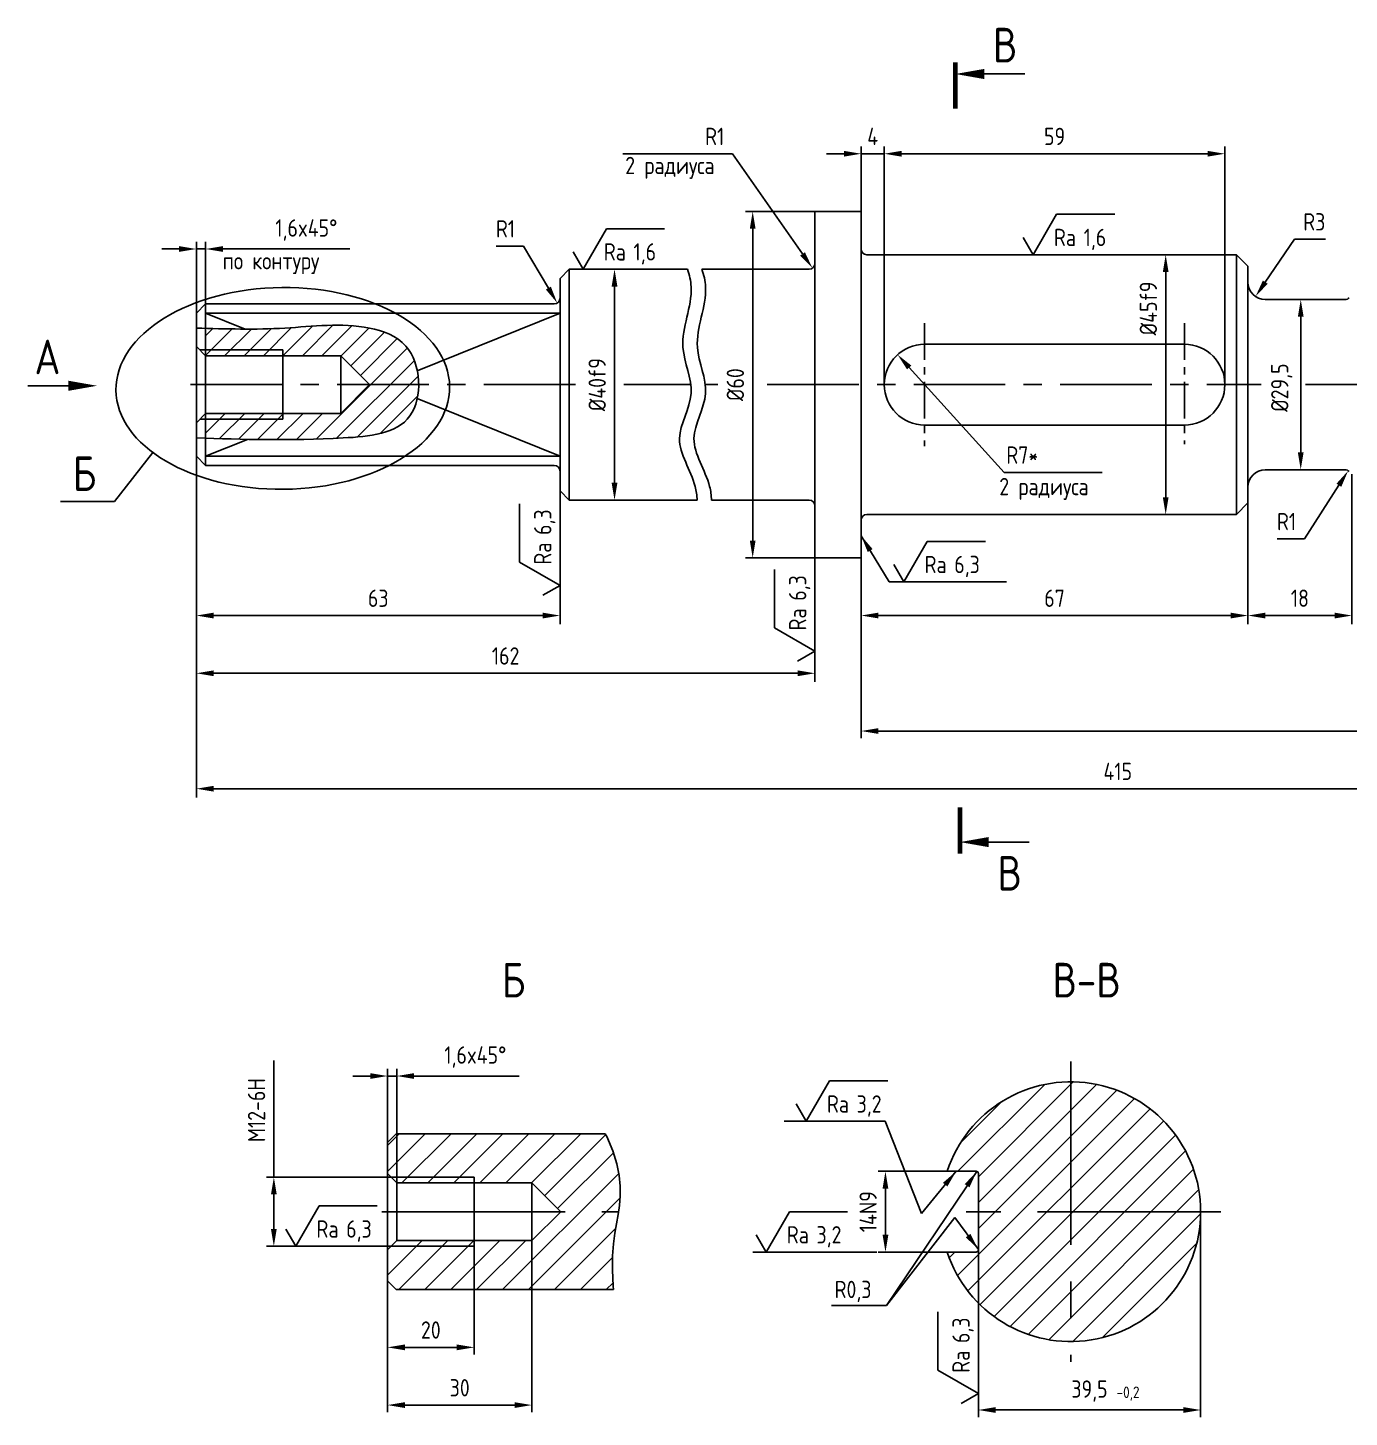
# Model space of a CAD drawing. Header units: millimetres. Extents: x 4243 to 4762, y 945 to 1185.
# Drawn here: x 4243.2 to 4472.1, y 944.7 to 1185.4 of the extents above; entities that cross this region are included whole.
import ezdxf
from ezdxf.enums import TextEntityAlignment as Align

# ---------------------------------------------------------------- set-up
doc = ezdxf.new("R2010")
doc.units = ezdxf.units.MM
doc.linetypes.add('CENTER', pattern=[50.8, 31.75, -6.35, 6.35, -6.35])
for name, color, linetype in [('Bord', 1, 'Continuous'), ('Cen', 5, 'CENTER'), ('Cont', 6, 'Continuous'), ('Dim', 7, 'Continuous'), ('HATCH', 2, 'Continuous'), ('Text', 3, 'Continuous'), ('Textb', 6, 'Continuous'), ('Vporti', 7, 'Continuous')]:
    doc.layers.add(name, color=color, linetype=linetype)
doc.styles.add('Style1', font='romans.shx', dxfattribs={"width": 0.8})
doc.dimstyles.new('LIN', dxfattribs={"dimtxt": 3, "dimasz": 3, "dimexe": 1.5, "dimexo": 0, "dimgap": 1.5, "dimtad": 1, "dimtoh": 1, "dimzin": 12, "dimtxsty": 'Style1', "dimcen": 0, "dimclrt": 3, "dimadec": 0, "dimazin": 0, "dimtfac": 1, "dimtmove": 0, "dimatfit": 3, "dimfxl": 1, "dimtolj": 1, "dimtzin": 12, "dimarcsym": 0})
doc.dimstyles.new('LIN1', dxfattribs={"dimtxt": 3, "dimasz": 3, "dimexe": 1.25, "dimexo": 0, "dimgap": 1.5, "dimtad": 1, "dimtoh": 1, "dimtxsty": 'Style1', "dimcen": 2.5, "dimclrt": 3, "dimadec": 0, "dimazin": 0, "dimtfac": 1, "dimtmove": 0, "dimatfit": 3, "dimfxl": 1, "dimarcsym": 0})
doc.dimstyles.new('LIN_1', dxfattribs={"dimtxt": 3, "dimasz": 3, "dimexe": 1.25, "dimexo": 0, "dimgap": 1.5, "dimtad": 1, "dimdec": 1, "dimtxsty": 'Style1', "dimcen": 2.5, "dimclrt": 3, "dimadec": 0, "dimazin": 0, "dimtfac": 1, "dimtdec": 1, "dimtmove": 0, "dimatfit": 3, "dimfxl": 1, "dimarcsym": 0})

# ---------------------------------------------------------------- blocks, each defined once
blk = doc.blocks.new('SHERISO_04')
at = {"layer": 'Text'}
blk.add_line((4.04, 7), (14.12, 7), dxfattribs=at)
blk.add_lwpolyline([(-1.73, 3), (0, 0), (4.04, 7)], dxfattribs=at)
at = {"layer": 'Text', "style": 'Style1', "width": 0.8}
blk.add_text('Ra', height=3, dxfattribs=at).set_placement((3.58, 1.5))
blk.add_attdef('3,2', (8.73, 1.5), '', height=3, dxfattribs=at)
blk = doc.blocks.new('*D9')
at = {"layer": 'Dim', "color": 0, "lineweight": -2, "transparency": 16777216}
for p, q in [((4402.48, 987.33), (4390.52, 987.33)), ((4391.77, 984.33), (4391.77, 976.33)), ((4402.48, 973.33), (4390.52, 973.33))]:
    blk.add_line(p, q, dxfattribs=at)
at = {"layer": 'Dim', "color": 0, "transparency": 16777216}
for points in [[(4391.27, 984.33), (4392.27, 984.33), (4391.77, 987.33)], [(4391.27, 976.33), (4392.27, 976.33), (4391.77, 973.33)]]:
    blk.add_solid(points, dxfattribs=at)
at = {"layer": 'Dim', "color": 3, "transparency": 16777216, "insert": (4388.77, 980.33), "char_height": 3, "attachment_point": 5, "rotation": 90, "style": 'Style1'}
blk.add_mtext('14N9', dxfattribs=at)
blk = doc.blocks.new('SHERISO_03')
at = {"layer": 'Text'}
blk.add_line((4.04, 7), (14.12, 7), dxfattribs=at)
blk.add_lwpolyline([(-1.73, 3), (0, 0), (4.04, 7)], dxfattribs=at)
at = {"layer": 'Text', "style": 'Style1', "width": 0.8}
blk.add_text('Ra', height=3, dxfattribs=at).set_placement((3.58, 1.5))
blk.add_attdef('6,3', (8.73, 1.5), '', height=3, dxfattribs=at)
blk = doc.blocks.new('*D10')
at = {"layer": 'Dim', "color": 0, "lineweight": -2, "transparency": 16777216}
for p, q in [((4446.36, 980.33), (4446.36, 944.73)), ((4407.86, 973.73), (4407.86, 944.73)), ((4443.36, 945.98), (4410.86, 945.98))]:
    blk.add_line(p, q, dxfattribs=at)
at = {"layer": 'Dim', "color": 0, "transparency": 16777216}
for points in [[(4410.86, 946.48), (4410.86, 945.48), (4407.86, 945.98)], [(4443.36, 946.48), (4443.36, 945.48), (4446.36, 945.98)]]:
    blk.add_solid(points, dxfattribs=at)
at = {"layer": 'Dim', "color": 3, "transparency": 16777216, "insert": (4427.11, 949.26), "char_height": 3, "attachment_point": 5, "style": 'Style1'}
blk.add_mtext('39,5', dxfattribs=at)
blk = doc.blocks.new('*D14')
at = {"layer": 'Dim', "color": 0, "lineweight": -2, "transparency": 16777216}
for p, q in [((4302.52, 1003.83), (4299.52, 1003.83)), ((4305.52, 992.33), (4305.52, 1005.08)), ((4305.52, 1003.83), (4307.12, 1003.83)), ((4307.12, 985.33), (4307.12, 1005.08)), ((4310.12, 1003.83), (4328.35, 1003.83))]:
    blk.add_line(p, q, dxfattribs=at)
at = {"layer": 'Dim', "color": 0, "transparency": 16777216}
for points in [[(4302.52, 1004.33), (4302.52, 1003.33), (4305.52, 1003.83)], [(4310.12, 1004.33), (4310.12, 1003.33), (4307.12, 1003.83)]]:
    blk.add_solid(points, dxfattribs=at)
at = {"layer": 'Dim', "color": 3, "transparency": 16777216, "insert": (4320.73, 1007.12), "char_height": 3, "attachment_point": 5, "style": 'Style1'}
blk.add_mtext('1,6x45%%D', dxfattribs=at)
blk = doc.blocks.new('*D15')
at = {"layer": 'Dim', "color": 0, "lineweight": -2, "transparency": 16777216}
for p, q in [((4330.52, 975.33), (4330.52, 945.58)), ((4305.52, 956.83), (4305.52, 945.58)), ((4308.52, 946.83), (4327.52, 946.83))]:
    blk.add_line(p, q, dxfattribs=at)
at = {"layer": 'Dim', "color": 0, "transparency": 16777216}
for points in [[(4308.52, 947.33), (4308.52, 946.33), (4305.52, 946.83)], [(4327.52, 947.33), (4327.52, 946.33), (4330.52, 946.83)]]:
    blk.add_solid(points, dxfattribs=at)
at = {"layer": 'Dim', "color": 3, "transparency": 16777216, "insert": (4318.02, 949.83), "char_height": 3, "attachment_point": 5, "style": 'Style1'}
blk.add_mtext('30', dxfattribs=at)
blk = doc.blocks.new('*D16')
at = {"layer": 'Dim', "color": 0, "lineweight": -2, "transparency": 16777216}
for p, q in [((4320.52, 974.33), (4320.52, 955.58)), ((4305.52, 968.33), (4305.52, 955.58)), ((4308.52, 956.83), (4317.52, 956.83))]:
    blk.add_line(p, q, dxfattribs=at)
at = {"layer": 'Dim', "color": 0, "transparency": 16777216}
for points in [[(4308.52, 957.33), (4308.52, 956.33), (4305.52, 956.83)], [(4317.52, 957.33), (4317.52, 956.33), (4320.52, 956.83)]]:
    blk.add_solid(points, dxfattribs=at)
at = {"layer": 'Dim', "color": 3, "transparency": 16777216, "insert": (4313.02, 959.83), "char_height": 3, "attachment_point": 5, "style": 'Style1'}
blk.add_mtext('20', dxfattribs=at)
blk = doc.blocks.new('RAZREZ03')
at = {"layer": 'Text'}
blk.add_lwpolyline([(0, 0, 0, 1.76, 0), (5, 0, 1.76, 1.76, 0)], format="xyseb", dxfattribs=at)
at = {"layer": 'Text', "const_width": 0.8}
blk.add_lwpolyline([(0, 2), (0, -6)], dxfattribs=at)
at = {"layer": 'Text'}
blk.add_lwpolyline([(12, 0), (5, 0)], dxfattribs=at)
at = {"layer": 'Textb', "style": 'Style1', "width": 0.8}
blk.add_attdef('A', (6.5, 2), '', height=6, dxfattribs=at)
blk = doc.blocks.new('*D20')
at = {"layer": 'Dim', "color": 0, "lineweight": -2, "transparency": 16777216}
for p, q in [((4464.85, 1138.35), (4462.45, 1138.35)), ((4463.7, 1135.35), (4463.7, 1111.85)), ((4464.85, 1108.85), (4462.45, 1108.85))]:
    blk.add_line(p, q, dxfattribs=at)
at = {"layer": 'Dim', "color": 0, "transparency": 16777216}
for points in [[(4463.2, 1135.35), (4464.2, 1135.35), (4463.7, 1138.35)], [(4463.2, 1111.85), (4464.2, 1111.85), (4463.7, 1108.85)]]:
    blk.add_solid(points, dxfattribs=at)
at = {"layer": 'Dim', "color": 3, "transparency": 16777216, "insert": (4460.42, 1123.08), "char_height": 3, "attachment_point": 5, "rotation": 90, "style": 'Style1'}
blk.add_mtext('%%c29,5', dxfattribs=at)
blk = doc.blocks.new('RAZREZ04')
at = {"layer": 'Text', "const_width": 0.8}
blk.add_lwpolyline([(0, 6), (0, -2)], dxfattribs=at)
at = {"layer": 'Text'}
blk.add_lwpolyline([(0, 0, 0, 1.76, 0), (5, 0, 1.76, 1.76, 0)], format="xyseb", dxfattribs=at)
blk.add_lwpolyline([(12, 0), (5, 0)], dxfattribs=at)
at = {"layer": 'Textb', "style": 'Style1', "width": 0.8}
blk.add_attdef('A', (6.5, -8.4), '', height=6, dxfattribs=at)
blk = doc.blocks.new('*D22')
at = {"layer": 'Dim', "color": 0, "lineweight": -2, "transparency": 16777216}
for p, q in [((4472.56, 1108.1), (4472.56, 1082.1)), ((4454.56, 1103.1), (4454.56, 1082.1)), ((4469.56, 1083.6), (4457.56, 1083.6))]:
    blk.add_line(p, q, dxfattribs=at)
at = {"layer": 'Dim', "color": 0, "transparency": 16777216}
for points in [[(4457.56, 1084.1), (4457.56, 1083.1), (4454.56, 1083.6)], [(4469.56, 1084.1), (4469.56, 1083.1), (4472.56, 1083.6)]]:
    blk.add_solid(points, dxfattribs=at)
at = {"layer": 'Dim', "color": 3, "transparency": 16777216, "insert": (4463.56, 1086.6), "char_height": 3, "attachment_point": 5, "style": 'Style1'}
blk.add_mtext('\\A1;18', dxfattribs=at)
blk = doc.blocks.new('*D23')
at = {"layer": 'Dim', "color": 0, "lineweight": -2, "transparency": 16777216}
for p, q in [((4454.56, 1103.1), (4454.56, 1082.1)), ((4387.56, 1093.6), (4387.56, 1082.1)), ((4390.56, 1083.6), (4451.56, 1083.6))]:
    blk.add_line(p, q, dxfattribs=at)
at = {"layer": 'Dim', "color": 0, "transparency": 16777216}
for points in [[(4390.56, 1084.1), (4390.56, 1083.1), (4387.56, 1083.6)], [(4451.56, 1084.1), (4451.56, 1083.1), (4454.56, 1083.6)]]:
    blk.add_solid(points, dxfattribs=at)
at = {"layer": 'Dim', "color": 3, "transparency": 16777216, "insert": (4421.06, 1086.6), "char_height": 3, "attachment_point": 5, "style": 'Style1'}
blk.add_mtext('\\A1;67', dxfattribs=at)
blk = doc.blocks.new('*D24')
at = {"layer": 'Dim', "color": 0, "lineweight": -2, "transparency": 16777216}
for p, q in [((4379.56, 1093.6), (4379.56, 1072.1)), ((4272.41, 1083.6), (4272.41, 1072.1)), ((4275.41, 1073.6), (4376.56, 1073.6))]:
    blk.add_line(p, q, dxfattribs=at)
at = {"layer": 'Dim', "color": 0, "transparency": 16777216}
for points in [[(4275.41, 1074.1), (4275.41, 1073.1), (4272.41, 1073.6)], [(4376.56, 1074.1), (4376.56, 1073.1), (4379.56, 1073.6)]]:
    blk.add_solid(points, dxfattribs=at)
at = {"layer": 'Dim', "color": 3, "transparency": 16777216, "insert": (4325.98, 1076.6), "char_height": 3, "attachment_point": 5, "style": 'Style1'}
blk.add_mtext('\\A1;162', dxfattribs=at)
blk = doc.blocks.new('*D25')
at = {"layer": 'Dim', "color": 0, "lineweight": -2, "transparency": 16777216}
for p, q in [((4272.41, 1111.2), (4272.41, 1082.1)), ((4335.41, 1105.2), (4335.41, 1082.1)), ((4275.41, 1083.6), (4332.41, 1083.6))]:
    blk.add_line(p, q, dxfattribs=at)
at = {"layer": 'Dim', "color": 0, "transparency": 16777216}
for points in [[(4275.41, 1084.1), (4275.41, 1083.1), (4272.41, 1083.6)], [(4332.41, 1084.1), (4332.41, 1083.1), (4335.41, 1083.6)]]:
    blk.add_solid(points, dxfattribs=at)
at = {"layer": 'Dim', "color": 3, "transparency": 16777216, "insert": (4303.91, 1086.6), "char_height": 3, "attachment_point": 5, "style": 'Style1'}
blk.add_mtext('\\A1;63', dxfattribs=at)
blk = doc.blocks.new('*D26')
at = {"layer": 'Dim', "color": 0, "lineweight": -2, "transparency": 16777216}
for p, q in [((4272.41, 1136), (4272.41, 1148.35)), ((4274.01, 1137.6), (4274.01, 1148.35)), ((4269.41, 1147.1), (4266.41, 1147.1)), ((4272.41, 1147.1), (4274.01, 1147.1)), ((4277.01, 1147.1), (4299.01, 1147.1))]:
    blk.add_line(p, q, dxfattribs=at)
at = {"layer": 'Dim', "color": 0, "transparency": 16777216}
for points in [[(4269.41, 1147.6), (4269.41, 1146.6), (4272.41, 1147.1)], [(4277.01, 1147.6), (4277.01, 1146.6), (4274.01, 1147.1)]]:
    blk.add_solid(points, dxfattribs=at)
at = {"layer": 'Dim', "color": 3, "transparency": 16777216, "insert": (4291.46, 1150.39), "char_height": 3, "attachment_point": 5, "style": 'Style1'}
blk.add_mtext('1,6x45°', dxfattribs=at)
blk = doc.blocks.new('*D27')
at = {"layer": 'Dim', "color": 0, "lineweight": -2, "transparency": 16777216}
for p, q in [((4391.56, 1163.6), (4391.56, 1164.85)), ((4447.56, 1163.6), (4394.56, 1163.6)), ((4450.56, 1123.6), (4450.56, 1164.85))]:
    blk.add_line(p, q, dxfattribs=at)
at = {"layer": 'Dim', "color": 0, "transparency": 16777216}
for points in [[(4394.56, 1164.1), (4394.56, 1163.1), (4391.56, 1163.6)], [(4447.56, 1164.1), (4447.56, 1163.1), (4450.56, 1163.6)]]:
    blk.add_solid(points, dxfattribs=at)
at = {"layer": 'Dim', "color": 3, "transparency": 16777216, "insert": (4421.06, 1166.6), "char_height": 3, "attachment_point": 5, "style": 'Style1'}
blk.add_mtext('59', dxfattribs=at)
blk = doc.blocks.new('*D28')
at = {"layer": 'Dim', "color": 0, "lineweight": -2, "transparency": 16777216}
for p, q in [((4384.56, 1163.6), (4381.56, 1163.6)), ((4387.56, 1153.6), (4387.56, 1164.85)), ((4387.56, 1163.6), (4391.56, 1163.6)), ((4391.56, 1123.6), (4391.56, 1164.85)), ((4394.56, 1163.6), (4397.56, 1163.6))]:
    blk.add_line(p, q, dxfattribs=at)
at = {"layer": 'Dim', "color": 0, "transparency": 16777216}
for points in [[(4384.56, 1164.1), (4384.56, 1163.1), (4387.56, 1163.6)], [(4394.56, 1164.1), (4394.56, 1163.1), (4391.56, 1163.6)]]:
    blk.add_solid(points, dxfattribs=at)
at = {"layer": 'Dim', "color": 3, "transparency": 16777216, "insert": (4389.56, 1166.6), "char_height": 3, "attachment_point": 5, "style": 'Style1'}
blk.add_mtext('4', dxfattribs=at)
blk = doc.blocks.new('*D30')
at = {"layer": 'Dim', "color": 0, "lineweight": -2, "transparency": 16777216}
for p, q in [((4437.89, 1146.1), (4441.56, 1146.1)), ((4440.31, 1104.1), (4440.31, 1143.1)), ((4437.39, 1101.1), (4441.56, 1101.1))]:
    blk.add_line(p, q, dxfattribs=at)
at = {"layer": 'Dim', "color": 0, "transparency": 16777216}
for points in [[(4439.81, 1143.1), (4440.81, 1143.1), (4440.31, 1146.1)], [(4439.81, 1104.1), (4440.81, 1104.1), (4440.31, 1101.1)]]:
    blk.add_solid(points, dxfattribs=at)
at = {"layer": 'Dim', "color": 3, "transparency": 16777216, "insert": (4437.31, 1136.8), "char_height": 3, "attachment_point": 5, "rotation": 90, "style": 'Style1'}
blk.add_mtext('%%c45f9', dxfattribs=at)
blk = doc.blocks.new('*D31')
at = {"layer": 'Dim', "color": 0, "lineweight": -2, "transparency": 16777216}
for p, q in [((4380.56, 1153.6), (4367.52, 1153.6)), ((4368.77, 1150.6), (4368.77, 1096.6)), ((4379.56, 1093.6), (4367.52, 1093.6))]:
    blk.add_line(p, q, dxfattribs=at)
at = {"layer": 'Dim', "color": 0, "transparency": 16777216}
for points in [[(4368.27, 1150.6), (4369.27, 1150.6), (4368.77, 1153.6)], [(4368.27, 1096.6), (4369.27, 1096.6), (4368.77, 1093.6)]]:
    blk.add_solid(points, dxfattribs=at)
at = {"layer": 'Dim', "color": 3, "transparency": 16777216, "insert": (4365.77, 1123.6), "char_height": 3, "attachment_point": 5, "rotation": 90, "style": 'Style1'}
blk.add_mtext('%%c60', dxfattribs=at)
blk = doc.blocks.new('*D32')
at = {"layer": 'Dim', "color": 0, "lineweight": -2, "transparency": 16777216}
for p, q in [((4340.33, 1143.6), (4346.09, 1143.6)), ((4344.84, 1106.6), (4344.84, 1140.6)), ((4340.33, 1103.6), (4346.09, 1103.6))]:
    blk.add_line(p, q, dxfattribs=at)
at = {"layer": 'Dim', "color": 0, "transparency": 16777216}
for points in [[(4344.34, 1140.6), (4345.34, 1140.6), (4344.84, 1143.6)], [(4344.34, 1106.6), (4345.34, 1106.6), (4344.84, 1103.6)]]:
    blk.add_solid(points, dxfattribs=at)
at = {"layer": 'Dim', "color": 3, "transparency": 16777216, "insert": (4341.84, 1123.6), "char_height": 3, "attachment_point": 5, "rotation": 90, "style": 'Style1'}
blk.add_mtext('%%c40f9', dxfattribs=at)
blk = doc.blocks.new('*D33')
at = {"layer": 'Dim', "color": 0, "lineweight": -2, "transparency": 16777216}
for p, q in [((4387.56, 1083.6), (4387.56, 1062.35)), ((4591.62, 1073.6), (4591.62, 1062.35)), ((4390.56, 1063.6), (4588.62, 1063.6))]:
    blk.add_line(p, q, dxfattribs=at)
at = {"layer": 'Dim', "color": 0, "transparency": 16777216}
for points in [[(4390.56, 1064.1), (4390.56, 1063.1), (4387.56, 1063.6)], [(4588.62, 1064.1), (4588.62, 1063.1), (4591.62, 1063.6)]]:
    blk.add_solid(points, dxfattribs=at)
at = {"layer": 'Dim', "color": 3, "transparency": 16777216, "insert": (4489.59, 1066.6), "char_height": 3, "attachment_point": 5, "style": 'Style1'}
blk.add_mtext('245', dxfattribs=at)
blk = doc.blocks.new('*D34')
at = {"layer": 'Dim', "color": 0, "lineweight": -2, "transparency": 16777216}
for p, q in [((4272.41, 1073.6), (4272.41, 1052.1)), ((4591.62, 1063.6), (4591.62, 1052.1)), ((4275.41, 1053.6), (4588.62, 1053.6))]:
    blk.add_line(p, q, dxfattribs=at)
at = {"layer": 'Dim', "color": 0, "transparency": 16777216}
for points in [[(4275.41, 1054.1), (4275.41, 1053.1), (4272.41, 1053.6)], [(4588.62, 1054.1), (4588.62, 1053.1), (4591.62, 1053.6)]]:
    blk.add_solid(points, dxfattribs=at)
at = {"layer": 'Dim', "color": 3, "transparency": 16777216, "insert": (4432.01, 1056.6), "char_height": 3, "attachment_point": 5, "style": 'Style1'}
blk.add_mtext('\\A1;415', dxfattribs=at)
blk = doc.blocks.new('*D37')
at = {"layer": 'Dim', "color": 0, "lineweight": -2, "transparency": 16777216}
for p, q in [((4360.59, 1163.6), (4365.29, 1163.6)), ((4365.29, 1163.6), (4377.41, 1146.24))]:
    blk.add_line(p, q, dxfattribs=at)
at = {"layer": 'Dim', "color": 0, "transparency": 16777216}
blk.add_solid([(4377.82, 1146.53), (4377, 1145.96), (4379.13, 1143.78)], dxfattribs=at)
at = {"layer": 'Dim', "color": 3, "transparency": 16777216, "insert": (4362.19, 1166.6), "char_height": 3, "attachment_point": 5, "style": 'Style1'}
blk.add_mtext('R1', dxfattribs=at)
blk = doc.blocks.new('*D38')
at = {"layer": 'Dim', "color": 0, "lineweight": -2, "transparency": 16777216}
for p, q in [((4462.61, 1148.8), (4457.56, 1141.35)), ((4468, 1148.8), (4462.61, 1148.8))]:
    blk.add_line(p, q, dxfattribs=at)
at = {"layer": 'Dim', "color": 0, "transparency": 16777216}
blk.add_solid([(4457.14, 1141.63), (4457.97, 1141.07), (4455.87, 1138.87)], dxfattribs=at)
at = {"layer": 'Dim', "color": 3, "transparency": 16777216, "insert": (4466.05, 1151.8), "char_height": 3, "attachment_point": 5, "style": 'Style1'}
blk.add_mtext('R3', dxfattribs=at)
blk = doc.blocks.new('*D41')
at = {"layer": 'Dim', "color": 0, "lineweight": -2, "transparency": 16777216}
for p, q in [((4464.34, 1096.88), (4470.31, 1106.17)), ((4459.64, 1096.88), (4464.34, 1096.88))]:
    blk.add_line(p, q, dxfattribs=at)
at = {"layer": 'Dim', "color": 0, "transparency": 16777216}
blk.add_solid([(4469.89, 1106.44), (4470.73, 1105.9), (4471.93, 1108.7)], dxfattribs=at)
at = {"layer": 'Dim', "color": 3, "transparency": 16777216, "insert": (4461.24, 1099.88), "char_height": 3, "attachment_point": 5, "style": 'Style1'}
blk.add_mtext('R1', dxfattribs=at)
blk = doc.blocks.new('*D42')
at = {"layer": 'Dim', "color": 0, "lineweight": -2, "transparency": 16777216}
for p, q in [((4324.35, 1147.6), (4329.05, 1147.6)), ((4329.05, 1147.6), (4333.38, 1140.32))]:
    blk.add_line(p, q, dxfattribs=at)
at = {"layer": 'Dim', "color": 0, "transparency": 16777216}
blk.add_solid([(4333.81, 1140.58), (4332.95, 1140.07), (4334.92, 1137.74)], dxfattribs=at)
at = {"layer": 'Dim', "color": 3, "transparency": 16777216, "insert": (4325.95, 1150.6), "char_height": 3, "attachment_point": 5, "style": 'Style1'}
blk.add_mtext('R1', dxfattribs=at)
blk = doc.blocks.new('*D43')
at = {"layer": 'Dim', "color": 0, "lineweight": -2, "transparency": 16777216}
for p, q in [((4285.83, 986.33), (4285.83, 1006.5)), ((4306.12, 986.33), (4284.58, 986.33)), ((4285.83, 977.33), (4285.83, 983.33)), ((4306.12, 974.33), (4284.58, 974.33))]:
    blk.add_line(p, q, dxfattribs=at)
at = {"layer": 'Dim', "color": 0, "transparency": 16777216}
for points in [[(4285.33, 983.33), (4286.33, 983.33), (4285.83, 986.33)], [(4285.33, 977.33), (4286.33, 977.33), (4285.83, 974.33)]]:
    blk.add_solid(points, dxfattribs=at)
at = {"layer": 'Dim', "color": 3, "transparency": 16777216, "insert": (4282.83, 997.92), "char_height": 3, "attachment_point": 5, "rotation": 90, "style": 'Style1'}
blk.add_mtext('M12-6H', dxfattribs=at)

msp = doc.modelspace()

# ---------------------------------------------------------------- hatches: boundary and pattern name
at = {"layer": 'HATCH'}
h = msp.add_hatch(dxfattribs=at)
h.set_pattern_fill('ANSI31', color=256, scale=0.75)
edge = h.paths.add_edge_path()
edge.add_spline(control_points=[(4310.677, 1126.016), (4310.348, 1127.634), (4308.642, 1131.533), (4299.796, 1134.712), (4290.335, 1133.36), (4283.167, 1133.222), (4280.877, 1133.228)], knot_values=[8.4648514, 8.4648514, 8.4648514, 8.4648514, 12.9330418, 19.9606074, 34.6145048, 41.4820129, 41.4820129, 41.4820129, 41.4820129], degree=3, periodic=0)
edge.add_spline(control_points=[(4280.877, 1133.228), (4278.588, 1133.234), (4276.297, 1133.289), (4274.005, 1133.354)], knot_values=[1.598169, 1.598169, 1.598169, 1.598169, 8.4648514, 8.4648514, 8.4648514, 8.4648514], degree=3, periodic=0)
edge.add_line((4274.005, 1133.354), (4274.005, 1129.604))
edge.add_line((4274.005, 1129.604), (4287.405, 1129.604))
edge.add_line((4287.405, 1129.604), (4287.405, 1128.604))
edge.add_line((4287.405, 1128.604), (4297.405, 1128.604))
edge.add_line((4297.405, 1128.604), (4302.405, 1123.604))
edge.add_line((4302.405, 1123.604), (4310.919, 1123.604))
edge.add_spline(control_points=[(4310.919, 1123.604), (4310.918, 1124.411), (4310.838, 1125.225), (4310.677, 1126.016)], knot_values=[41.4820129, 41.4820129, 41.4820129, 41.4820129, 43.6645213, 43.6645213, 43.6645213, 43.6645213], degree=3, periodic=0)
h.paths.add_polyline_path([(4287.405, 1129.604), (4274.005, 1129.604), (4274.005, 1128.604), (4287.405, 1128.604)], flags=17)
edge = h.paths.add_edge_path()
edge.add_spline(control_points=[(4281.239, 1114.125), (4286.463, 1114.027), (4295.958, 1114.053), (4308.42, 1115.145), (4310.426, 1120.068), (4310.669, 1121.195)], knot_values=[45.8884119, 45.8884119, 45.8884119, 45.8884119, 62.0808433, 74.23593, 77.4802857, 77.4802857, 77.4802857, 77.4802857], degree=3, periodic=0)
edge.add_spline(control_points=[(4310.669, 1121.195), (4310.836, 1121.967), (4310.919, 1122.781), (4310.919, 1123.604)], knot_values=[43.6645213, 43.6645213, 43.6645213, 43.6645213, 45.8884119, 45.8884119, 45.8884119, 45.8884119], degree=3, periodic=0)
edge.add_line((4310.919, 1123.604), (4302.405, 1123.604))
edge.add_line((4302.405, 1123.604), (4297.405, 1118.604))
edge.add_line((4297.405, 1118.604), (4287.405, 1118.604))
edge.add_line((4287.405, 1118.604), (4287.405, 1117.604))
edge.add_line((4287.405, 1117.604), (4274.005, 1117.604))
edge.add_line((4274.005, 1117.604), (4274.005, 1114.317))
edge.add_spline(control_points=[(4274.005, 1114.317), (4276.397, 1114.242), (4278.796, 1114.171), (4281.239, 1114.125)], knot_values=[77.4802857, 77.4802857, 77.4802857, 77.4802857, 85.0534874, 85.0534874, 85.0534874, 85.0534874], degree=3, periodic=0)
h.paths.add_polyline_path([(4287.405, 1118.604), (4274.005, 1118.604), (4274.005, 1117.604), (4287.405, 1117.604)], flags=17)
h = msp.add_hatch(dxfattribs=at)
h.set_pattern_fill('ANSI31', color=256, style=0)
h.paths.add_polyline_path([(4423.864, 1002.831, 0.324311), (4402.481, 987.331), (4407.464, 987.331, -0.4142136), (4407.864, 986.931), (4407.864, 980.331), (4423.864, 980.331)])
h.paths.add_polyline_path([(4423.864, 1002.831), (4423.864, 980.331), (4446.364, 980.331, 0.4142136)])
h.paths.add_polyline_path([(4446.364, 980.331), (4423.864, 980.331), (4423.864, 957.831, 0.4142136)])
h.paths.add_polyline_path([(4423.864, 980.331), (4407.864, 980.331), (4407.864, 973.731, -0.4142136), (4407.464, 973.331), (4402.481, 973.331, 0.324311), (4423.864, 957.831)])
h = msp.add_hatch(dxfattribs=at)
h.set_pattern_fill('ANSI31', color=256, style=0)
h.paths.add_polyline_path([(4344.525, 990.867), (4343.491, 993.334), (4343.235, 993.831), (4307.019, 993.831), (4305.519, 992.331), (4305.519, 986.931), (4306.119, 986.331), (4320.519, 986.331), (4320.519, 985.331), (4330.519, 985.331), (4335.519, 980.331), (4345.545, 980.331), (4345.704, 981.42), (4345.843, 983.054), (4345.842, 984.777), (4345.654, 986.628), (4345.231, 988.644)])
h.paths.add_polyline_path([(4344.472, 970.277), (4344.509, 972.691), (4344.67, 974.766), (4344.913, 976.59), (4345.194, 978.251), (4345.472, 979.834), (4345.545, 980.331), (4335.519, 980.331), (4330.519, 975.331), (4320.519, 975.331), (4320.519, 974.331), (4306.119, 974.331), (4305.519, 973.731), (4305.519, 968.331), (4307.019, 966.831), (4344.662, 966.831), (4344.601, 967.439)])
h.paths.add_polyline_path([(4320.519, 986.331), (4306.119, 986.331), (4307.119, 985.331), (4320.519, 985.331)], flags=16)
h.paths.add_polyline_path([(4320.519, 975.331), (4307.119, 975.331), (4306.119, 974.331), (4320.519, 974.331)], flags=16)

# ---------------------------------------------------------------- linework, layer by layer
at = {"layer": 'Bord'}
for p, q in [((4280.877, 1133.228), (4274.005, 1136.004)), ((4335.405, 1136.004), (4310.677, 1126.016)), ((4273.005, 1129.604), (4287.405, 1129.604)), ((4335.405, 1111.204), (4310.669, 1121.195)), ((4273.005, 1117.604), (4287.405, 1117.604)), ((4281.239, 1114.125), (4274.005, 1111.204)), ((4264.856, 1111.847), (4258.212, 1103.34)), ((4258.212, 1103.34), (4248.878, 1103.34)), ((4306.119, 986.331), (4320.519, 986.331)), ((4306.119, 974.331), (4320.519, 974.331))]:
    msp.add_line(p, q, dxfattribs=at)
msp.add_lwpolyline([(4343.235, 993.831), (4343.491, 993.334), (4344.525, 990.867), (4345.231, 988.644), (4345.654, 986.628), (4345.842, 984.777), (4345.843, 983.054), (4345.704, 981.42), (4345.472, 979.834), (4345.194, 978.251), (4344.913, 976.59), (4344.67, 974.766), (4344.509, 972.691), (4344.472, 970.277), (4344.601, 967.439), (4344.662, 966.831)], dxfattribs=at)
msp.add_ellipse((4287.376, 1122.953), major_axis=(-28.901, -0.301), ratio=0.6048209, dxfattribs=at)
for points, knots in [([(4357.464, 1143.604), (4357.825, 1142.605), (4358.834, 1138.061), (4355.037, 1130.854), (4359.705, 1122.085), (4354.219, 1113.943), (4358.591, 1108.201), (4359.115, 1104.391), (4359.145, 1103.604)], [4.2211789, 4.2211789, 4.2211789, 4.2211789, 7.3433696, 17.9121419, 26.0384573, 34.0594254, 42.842976, 45.1109113, 45.1109113, 45.1109113, 45.1109113]), ([(4359.961, 1143.604), (4360.321, 1142.605), (4361.331, 1138.061), (4357.534, 1130.854), (4362.201, 1122.085), (4356.716, 1113.943), (4361.088, 1108.201), (4361.612, 1104.391), (4361.641, 1103.604)], [4.2211789, 4.2211789, 4.2211789, 4.2211789, 7.3433696, 17.9121419, 26.0384573, 34.0594254, 42.842976, 45.1109113, 45.1109113, 45.1109113, 45.1109113]), ([(4272.405, 1133.4), (4277.522, 1133.251), (4287.53, 1132.959), (4299.796, 1134.712), (4311.23, 1130.603), (4311.921, 1115.451), (4292.304, 1113.733), (4280.437, 1114.112), (4272.405, 1114.368)], [0, 0, 0, 0, 15.3323594, 29.9862568, 37.0138225, 49.1327676, 61.2878543, 86.743394, 86.743394, 86.743394, 86.743394])]:
    msp.add_open_spline(points, degree=3, knots=knots, dxfattribs=at)
at = {"layer": 'Cen', "ltscale": 0.2}
for p, q in [((4398.556, 1134.272), (4398.556, 1112.921)), ((4443.556, 1134.272), (4443.556, 1113.283))]:
    msp.add_line(p, q, dxfattribs=at)
at = {"layer": 'Cen', "ltscale": 0.5}
for p, q in [((4271.405, 1123.604), (4338.635, 1123.604)), ((4346.43, 1123.604), (4358.061, 1123.604)), ((4360.558, 1123.604), (4362.734, 1123.604)), ((4371.257, 1123.604), (4456.838, 1123.604)), ((4464.556, 1123.604), (4549.826, 1123.604))]:
    msp.add_line(p, q, dxfattribs=at)
at = {"layer": 'Cen'}
for p, q in [((4423.864, 1006.331), (4423.864, 954.331)), ((4304.519, 980.331), (4345.545, 980.331)), ((4449.864, 980.331), (4405.746, 980.331))]:
    msp.add_line(p, q, dxfattribs=at)
at = {"layer": 'Cont'}
for p, q in [((4379.556, 1153.604), (4387.556, 1153.604)), ((4379.556, 1153.604), (4379.556, 1102.604)), ((4387.556, 1153.604), (4387.556, 1093.604)), ((4388.556, 1146.104), (4452.556, 1146.104)), ((4452.556, 1146.104), (4454.556, 1144.104)), ((4452.556, 1146.104), (4452.556, 1101.104)), ((4337.005, 1143.604), (4335.405, 1142.004)), ((4337.005, 1143.604), (4357.464, 1143.604)), ((4337.005, 1143.604), (4337.005, 1103.604)), ((4359.961, 1143.604), (4378.556, 1143.604)), ((4454.556, 1144.104), (4454.556, 1103.104)), ((4335.405, 1142.004), (4335.405, 1105.204)), ((4272.405, 1136.004), (4274.005, 1137.604)), ((4334.405, 1137.604), (4274.005, 1137.604)), ((4274.005, 1137.604), (4274.005, 1109.604)), ((4457.556, 1138.354), (4471.391, 1138.354)), ((4272.405, 1136.004), (4272.405, 1111.604)), ((4272.405, 1135.604), (4272.405, 1111.204)), ((4335.405, 1136.004), (4274.005, 1136.004)), ((4335.405, 1135.104), (4335.405, 1112.104)), ((4272.405, 1130.204), (4274.005, 1128.604)), ((4287.405, 1129.604), (4287.405, 1117.604)), ((4398.556, 1130.604), (4443.556, 1130.604)), ((4274.005, 1128.604), (4297.405, 1128.604)), ((4274.005, 1128.604), (4274.005, 1118.604)), ((4297.405, 1128.604), (4302.405, 1123.604)), ((4297.405, 1128.604), (4297.405, 1118.604)), ((4302.405, 1123.604), (4297.405, 1118.604)), ((4454.556, 1103.104), (4454.556, 1123.604)), ((4274.005, 1118.604), (4272.405, 1117.004)), ((4274.005, 1118.604), (4297.405, 1118.604)), ((4398.556, 1116.604), (4443.556, 1116.604)), ((4272.405, 1111.204), (4274.005, 1109.604)), ((4335.405, 1111.204), (4274.005, 1111.204)), ((4334.405, 1109.604), (4274.005, 1109.604)), ((4457.556, 1108.854), (4471.391, 1108.854)), ((4337.005, 1103.604), (4335.405, 1105.204)), ((4337.005, 1103.604), (4359.145, 1103.604)), ((4361.641, 1103.604), (4378.556, 1103.604)), ((4379.556, 1093.604), (4379.556, 1102.604)), ((4452.556, 1101.104), (4454.556, 1103.104)), ((4388.556, 1101.104), (4452.556, 1101.104)), ((4379.556, 1093.604), (4387.556, 1093.604)), ((4307.019, 993.831), (4305.519, 992.331)), ((4305.519, 992.331), (4305.519, 980.331)), ((4343.235, 993.831), (4307.019, 993.831)), ((4305.519, 986.931), (4307.119, 985.331)), ((4407.464, 987.331), (4402.481, 987.331)), ((4407.864, 986.931), (4407.864, 973.731)), ((4307.119, 985.331), (4330.519, 985.331)), ((4307.119, 985.331), (4307.119, 975.331)), ((4320.519, 986.331), (4320.519, 974.331)), ((4330.519, 985.331), (4335.519, 980.331)), ((4330.519, 985.331), (4330.519, 975.331)), ((4305.519, 980.331), (4305.519, 968.331)), ((4335.519, 980.331), (4330.519, 975.331)), ((4307.119, 975.331), (4305.519, 973.731)), ((4307.119, 975.331), (4330.519, 975.331)), ((4407.464, 973.331), (4402.481, 973.331)), ((4307.019, 966.831), (4305.519, 968.331)), ((4344.662, 966.831), (4307.019, 966.831))]:
    msp.add_line(p, q, dxfattribs=at)
for centre, radius, start, end in [((4388.556, 1147.104), 1, 180, 270), ((4378.556, 1144.604), 1, 270, 360), ((4457.556, 1141.354), 3, 180, 270), ((4334.405, 1138.604), 1, 270, 0), ((4471.391, 1139.354), 1, 270, 315), ((4398.556, 1123.604), 7, 90, 270), ((4443.556, 1123.604), 7, 270, 90), ((4334.405, 1108.604), 1, 0, 90), ((4457.556, 1105.854), 3, 90, 180), ((4471.391, 1107.854), 1, 45, 90), ((4378.556, 1102.604), 1, 0, 90), ((4388.556, 1100.104), 1, 90, 180), ((4423.864, 980.331), 22.5, 198.1262, 161.8738), ((4407.464, 986.931), 0.4, 0, 90), ((4407.464, 973.731), 0.4, 270, 0)]:
    msp.add_arc(centre, radius, start, end, dxfattribs=at)
at = {"layer": 'Dim'}
for p, q in [((4360.591, 1163.604), (4346.284, 1163.604)), ((4412.36, 1108.399), (4395.88, 1126.576)), ((4417.06, 1108.399), (4412.36, 1108.399)), ((4417.06, 1108.399), (4429.289, 1108.399)), ((4390.269, 973.331), (4368.792, 973.331))]:
    msp.add_line(p, q, dxfattribs=at)
msp.add_solid([(4396.25, 1126.912), (4395.509, 1126.24), (4393.865, 1128.799)], dxfattribs=at)
at = {"layer": 'Text'}
msp.add_lwpolyline([(4255.208, 1123.405, 0, 1.76, 0), (4250.208, 1123.405, 1.76, 1.76, 0)], format="xyseb", dxfattribs=at)
msp.add_lwpolyline([(4243.208, 1123.405), (4250.208, 1123.405)], dxfattribs=at)

# ---------------------------------------------------------------- block references
at = {"layer": 'Dim'}
for name, p, values in [('RAZREZ03', (4403.89, 1177.415), {'A': 'В'}), ('SHERISO_04', (4417.371, 1146.104), {'3,2': '1,6'}), ('SHERISO_04', (4339.398, 1143.604), {'3,2': '1,6'}), ('SHERISO_03', (4394.96, 1089.45), {'6,3': '6,3'}), ('RAZREZ04', (4404.673, 1044.357), {'A': 'В'}), ('SHERISO_04', (4378.052, 995.99), {'3,2': '3,2'}), ('SHERISO_03', (4289.628, 974.331), {'6,3': '6,3'}), ('SHERISO_04', (4371.098, 973.331), {'3,2': '3,2'})]:
    msp.add_blockref(name, p, dxfattribs=at).add_auto_attribs(values)
at = {"layer": 'Dim', "rotation": 90}
for p in [(4335.405, 1088.833), (4379.556, 1077.431)]:
    msp.add_blockref('SHERISO_03', p, dxfattribs=at).add_auto_attribs({'6,3': '6,3'})
at = {"layer": 'Vporti', "rotation": 90}
msp.add_blockref('SHERISO_03', (4407.864, 948.842), dxfattribs=at).add_auto_attribs({'6,3': '6,3'})

# ---------------------------------------------------------------- texts
at = {"layer": 'Dim', "color": 3, "insert": (4415.46, 1111.399), "char_height": 3, "attachment_point": 5, "style": 'Style1'}
msp.add_mtext('R7*', dxfattribs=at)
at = {"layer": 'Text', "style": 'Style1', "width": 0.8}
for s, height, p in [('2 радиуса', 3, (4346.693, 1160.067)), ('по контуру', 3, (4276.968, 1143.563)), ('2 радиуса', 3, (4411.49, 1104.444)), ('R0,3', 3, (4382.955, 965.361)), ('-0,2', 2, (4431.799, 948.046))]:
    msp.add_text(s, height=height, dxfattribs=at).set_placement(p)
at = {"layer": 'Textb', "style": 'Style1', "width": 0.8}
for tag, p in [('A', (4244.365, 1125.405)), ('Б', (4250.986, 1105.187))]:
    msp.add_attdef(tag, p, 'А', height=6, dxfattribs=at)
for tag, p in [('Б', (4329.41, 1017.439)), ('В-В', (4432.485, 1017.439))]:
    msp.add_attdef(tag, text='А-А', height=6, dxfattribs=at).set_placement(p, align=Align.RIGHT)

# ---------------------------------------------------------------- dimensions: what is measured, and where the dimension line sits
at = {"layer": 'Dim'}
for center, mpoint, picture, middle in [((4378.556, 1144.604), (4379.128, 1143.784), '*D37', (4365.291, 1163.604)), ((4457.556, 1141.354), (4455.87, 1138.872), '*D38', (4462.612, 1148.799)), ((4334.405, 1138.604), (4334.917, 1137.744), '*D42', (4329.047, 1147.604)), ((4471.391, 1107.854), (4471.932, 1108.695), '*D41', (4464.338, 1096.876))]:
    dim = msp.add_radius_dim(center=center, mpoint=mpoint, dimstyle='LIN1', override={"dimtmove": 1}, dxfattribs=at)
    dim.commit()
    dim.dimension.update_dxf_attribs({"geometry": picture, "text_midpoint": middle, "dimtype": 164})
dim = msp.add_linear_dim(base=(4391.556, 1163.604), p1=(4387.556, 1153.604), p2=(4391.556, 1123.604), dimstyle='LIN1', dxfattribs=at)
dim.commit()
dim.dimension.update_dxf_attribs({"geometry": '*D28', "text_midpoint": (4389.556, 1163.604), "dimtype": 160})
for base, p1, p2, dimstyle, picture, middle in [((4391.556, 1163.604), (4450.556, 1123.604), (4391.556, 1163.604), 'LIN1', '*D27', (4421.056, 1166.604)), ((4335.405, 1083.604), (4272.405, 1111.204), (4335.405, 1105.204), 'LIN', '*D25', (4303.905, 1086.604)), ((4454.556, 1083.604), (4472.556, 1108.104), (4454.556, 1103.104), 'LIN', '*D22', (4463.556, 1086.604)), ((4454.556, 1083.604), (4387.556, 1093.604), (4454.556, 1103.104), 'LIN', '*D23', (4421.056, 1086.604))]:
    dim = msp.add_linear_dim(base=base, p1=p1, p2=p2, dimstyle=dimstyle, dxfattribs=at)
    dim.commit()
    dim.dimension.update_dxf_attribs({"geometry": picture, "text_midpoint": middle})
for base, p1, p2, text, dimstyle, picture, middle in [((4368.768, 1093.604), (4380.556, 1153.604), (4379.556, 1093.604), '%%c<>', 'LIN1', '*D31', (4368.768, 1123.604)), ((4440.308, 1146.104), (4437.388, 1101.104), (4437.888, 1146.104), '%%c<>f9', 'LIN1', '*D30', (4440.308, 1136.795)), ((4344.843, 1143.604), (4340.333, 1103.604), (4340.333, 1143.604), '%%c<>f9', 'LIN1', '*D32', (4344.843, 1123.604)), ((4463.705, 1108.854), (4464.85, 1138.354), (4464.85, 1108.854), '%%c<>', 'LIN1', '*D20', (4463.705, 1123.083)), ((4285.828, 986.331), (4306.119, 974.331), (4306.119, 986.331), 'M<>-6H', 'LIN_1', '*D43', (4285.828, 997.917))]:
    dim = msp.add_linear_dim(base=base, p1=p1, p2=p2, angle=90, text=text, dimstyle=dimstyle, dxfattribs=at)
    dim.commit()
    dim.dimension.update_dxf_attribs({"geometry": picture, "text_midpoint": middle, "dimtype": 160})
for base, p1, p2, text, picture, middle in [((4272.405, 1147.104), (4274.005, 1137.604), (4272.405, 1136.004), '<>x45°', '*D26', (4291.455, 1147.104)), ((4305.519, 1003.831), (4307.119, 985.331), (4305.519, 992.331), '1,6x45%%D', '*D14', (4320.733, 1003.831)), ((4407.864, 945.978), (4446.364, 980.331), (4407.864, 973.731), '39,5', '*D10', (4427.114, 945.978))]:
    dim = msp.add_linear_dim(base=base, p1=p1, p2=p2, text=text, dimstyle='LIN1', dxfattribs=at)
    dim.commit()
    dim.dimension.update_dxf_attribs({"geometry": picture, "text_midpoint": middle, "dimtype": 160})
for base, p1, p2, text, dimstyle, picture, middle in [((4379.556, 1073.604), (4272.405, 1083.604), (4379.556, 1093.604), '162', 'LIN', '*D24', (4325.98, 1076.604)), ((4591.622, 1063.604), (4387.556, 1083.604), (4591.622, 1073.604), '245', 'LIN1', '*D33', (4489.589, 1066.604)), ((4591.622, 1053.604), (4272.405, 1073.604), (4591.622, 1063.604), '415', 'LIN', '*D34', (4432.014, 1056.604)), ((4330.519, 946.831), (4305.519, 956.831), (4330.519, 975.331), '30', 'LIN1', '*D15', (4318.019, 949.831)), ((4320.519, 956.831), (4305.519, 968.331), (4320.519, 974.331), '20', 'LIN1', '*D16', (4313.019, 959.831))]:
    dim = msp.add_linear_dim(base=base, p1=p1, p2=p2, text=text, dimstyle=dimstyle, dxfattribs=at)
    dim.commit()
    dim.dimension.update_dxf_attribs({"geometry": picture, "text_midpoint": middle})
dim = msp.add_linear_dim(base=(4391.769, 973.331), p1=(4402.481, 987.331), p2=(4402.481, 973.331), angle=270, text='<>N9', dimstyle='LIN1', dxfattribs=at)
dim.commit()
dim.dimension.update_dxf_attribs({"geometry": '*D9', "text_midpoint": (4388.769, 980.331)})

# ---------------------------------------------------------------- leaders
for points in [[(4387.556, 1097.425), (4392.42, 1089.45), (4412.744, 1089.45), (4410.286, 1089.45)], [(4404.027, 987.331), (4398, 980.041), (4391.721, 995.99), (4374.216, 995.99)], [(4407.586, 987.312), (4391.95, 964.107), (4382.439, 964.107)], [(4407.864, 973.778), (4403.788, 979.329), (4391.95, 964.107)]]:
    msp.add_leader(points, dimstyle='LIN', dxfattribs=at)

doc.saveas('drawing.dxf')
